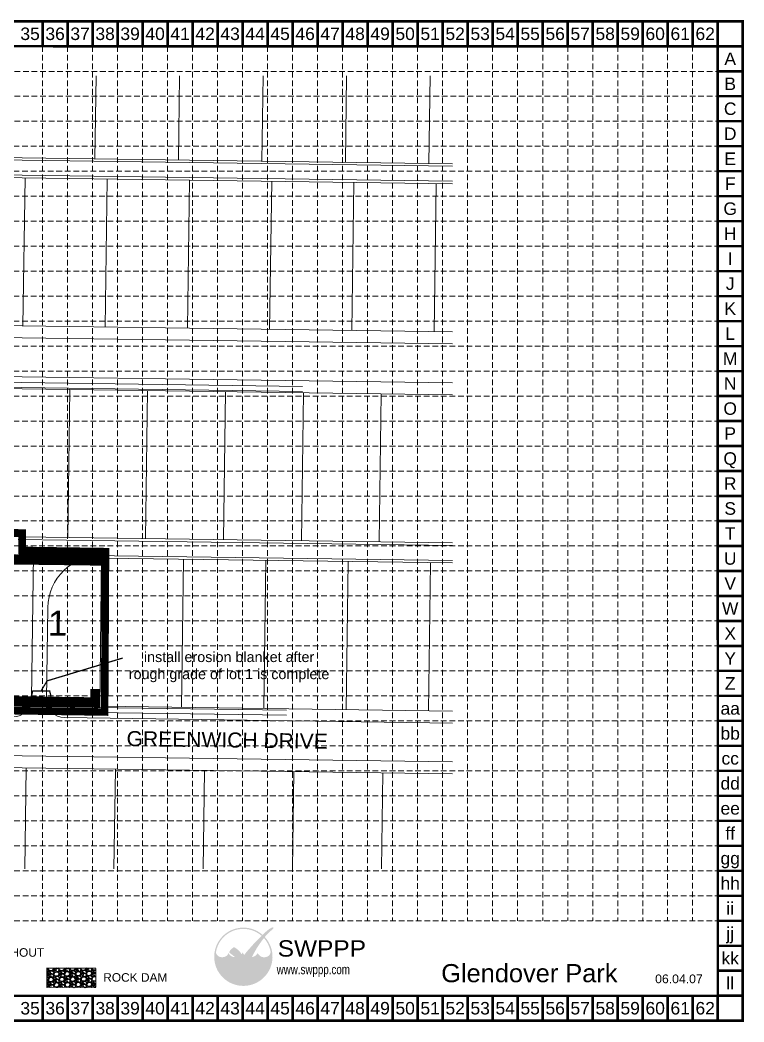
# Model space of a CAD drawing. Header units: feet. Extents: x -2630 to -1354, y -861 to -63.
# Drawn here: x -1930 to -1354, y -861 to -63 of the extents above; entities that cross this region are included whole.
import ezdxf
from ezdxf.enums import TextEntityAlignment as Align

# ---------------------------------------------------------------- set-up
doc = ezdxf.new("R2010")
doc.units = ezdxf.units.FT
doc.header["$MEASUREMENT"] = 0
for name, pattern in [('DGN Style 3', [21.818451, 15.584608, -6.233843]), ('DGN Style 6', [29.641924, 0.015585, -6.233843, 10.909226, -6.233843, 0.015585, -6.233843]), ('HIDDEN', [0.000272143, 0.000181429, -9.07143e-05])]:
    doc.linetypes.add(name, pattern=pattern)
for name, color, linetype, lineweight in [('0693al - Easement Text', 7, 'Continuous', 0), ('0693al - Existing Lot Lines', 6, 'DGN Style 6', 0), ('0693al - Existing Pavement', 132, 'Continuous', 0), ('0693al - Lot Line', 7, 'Continuous', 0), ('0693al - Street Name', 3, 'Continuous', 30)]:
    doc.layers.add(name, color=color, linetype=linetype, lineweight=lineweight)
for name, color, linetype in [('BASE', 7, 'Continuous'), ('EROSION BLANKET', 84, 'Continuous'), ('GRID', 254, 'HIDDEN'), ('LEGEND', 7, 'Continuous'), ('LIMITS OF DISTURBANCE', 1, 'DGN Style 3'), ('LOGO', 7, 'Continuous'), ('SILT FENCE', 200, 'Continuous')]:
    doc.layers.add(name, color=color, linetype=linetype)
doc.styles.add("L200'", font='ARIAL.TTF', dxfattribs={"height": 0.001969})
doc.styles.add('LOGO1', font='ROCKEB.TTF', dxfattribs={"height": 25})
doc.styles.get("Standard").update_dxf_attribs({"font": 'ARIAL.TTF'})

# ---------------------------------------------------------------- blocks, each defined once
blk = doc.blocks.new('new logo')
at = {"layer": 'LOGO'}
h = blk.add_hatch(color=170, dxfattribs=at)
h.paths.add_polyline_path([(67.4, 44.1), (66.8, 44.7), (66.3, 45.2), (66, 45.8), (65.5, 46.4), (65.1, 47.2), (64.7, 47.9), (64.4, 48.5), (64.2, 49), (63.9, 49.6), (63.7, 50.1), (63.3, 51), (62.9, 52), (62.6, 52.8), (62.4, 53.3), (62.2, 53.7), (62.1, 54.2), (61.9, 54.7), (61.7, 55.2), (61.5, 55.7), (61.3, 56.3), (61, 56.8), (60.8, 57.4), (60.5, 57.9), (60.2, 58.5), (60, 59.1), (59.7, 59.6), (59.3, 60.2), (59, 60.8), (58.7, 61.3), (58.3, 61.9), (58, 62.4), (57.6, 62.9), (57.3, 63.4), (56.9, 63.9), (56.6, 64.3), (56.3, 64.7), (55.9, 65.1), (55.6, 65.5), (55.2, 65.9), (54.9, 66.2), (54, 66.2), (52.9, 66.3), (52, 66.5), (51.5, 66.6), (50.9, 66.8), (50.3, 67), (49.4, 67.4), (48.3, 67.9), (47.3, 68.6), (46.5, 69.3), (45.7, 70), (45, 70.8), (44.4, 71.5), (44, 72.2), (43.6, 72.7), (43.4, 72.9), (43.2, 73.2), (43.1, 73.4), (43, 73.5), (42.8, 73.7), (42.7, 73.7), (42.7, 73.8), (42.6, 73.8), (42.5, 73.7), (42.5, 73.6), (42.4, 73.5), (42.4, 73.4), (42.3, 73.2), (42.2, 72.8), (42, 72.1), (41.7, 71.5), (41.4, 70.9), (41, 70.3), (40.5, 69.8), (40, 69.2), (39.4, 68.7), (38.8, 68.2), (38.1, 67.7), (37.3, 67.3), (36.5, 66.9), (35.7, 66.6), (34.9, 66.3), (34, 66.1), (33, 66), (31.9, 65.9), (30.8, 65.9), (29.6, 65.9), (28.6, 66), (27.6, 66.1), (26.7, 66.4), (25.8, 66.7), (25, 67.1), (24.1, 67.6), (23.2, 68.2), (22.4, 68.9), (21.8, 69.5), (21.4, 69.9), (21, 70.4), (20.6, 70.9), (20.2, 71.5), (19.9, 72.1), (19.5, 72.9), (19.2, 73.8), (18.9, 74.8, -0.595729), (106.3, 106.8), (107, 107.5), (107.5, 108), (108.1, 108.6, 37.93689), (112.3, 104.5), (112.1, 104.2), (111.6, 103.7), (111.1, 103.1), (110.6, 102.5, -0.146449), (123.6, 75), (123.3, 74.5), (123.1, 74), (122.9, 73.5), (122.8, 73.1), (122.5, 72.4), (122.2, 71.7), (121.9, 71.1), (121.5, 70.5), (121.1, 70), (120.7, 69.5), (120.2, 69), (119.6, 68.6), (119, 68.1), (118.4, 67.7), (117.8, 67.4), (117.1, 67), (116.5, 66.7), (115.8, 66.5), (115, 66.3), (114.3, 66.1), (113.5, 66), (112.7, 65.9), (111.9, 65.8), (111.1, 65.8), (110.3, 65.8), (109.4, 65.9), (108.6, 66), (107.7, 66.2), (106.8, 66.4), (105.9, 66.7), (105.1, 67.1), (104.3, 67.5), (103.5, 68), (102.8, 68.6), (102.1, 69.3), (101.4, 70), (100.8, 70.7), (100.2, 71.4), (99.8, 72), (99.5, 72.5), (99.4, 72.8), (99.3, 73), (99.1, 73.2), (99, 73.4), (98.9, 73.5), (98.8, 73.6), (98.7, 73.6), (98.6, 73.6), (98.5, 73.5), (98.4, 73.4), (98.4, 73.3), (98.3, 73.2), (98.2, 73), (98.1, 72.8), (97.8, 72.4), (97.4, 71.8), (96.9, 71.1), (96.4, 70.5), (95.9, 70.1), (95.4, 69.6), (94.8, 69.1), (94.2, 68.6), (93.5, 68.2), (92.8, 67.7), (91.9, 67.3), (91, 66.9), (90.1, 66.6), (89.4, 66.4), (88.6, 66.2), (87.8, 66.1), (87.6, 65.6), (87.4, 65.1), (87.1, 64.4), (86.9, 63.8), (86.6, 63), (86.3, 62.2), (85.9, 61.3), (85.6, 60.4), (85.3, 59.5), (84.9, 58.6), (84.6, 57.7), (84.2, 56.7), (83.9, 55.8), (83.5, 54.9), (83.2, 54), (82.9, 53.2), (82.6, 52.4), (82.3, 51.6), (82.1, 51), (81.9, 50.3), (81.6, 49.8), (81.3, 48.9), (80.9, 48.1), (80.5, 47.3), (80.1, 46.6), (79.6, 45.9), (79.1, 45.4), (78.6, 44.8), (78.1, 44.3), (77.6, 43.9), (77, 43.5), (76.5, 43.1), (75.9, 42.8), (75.3, 42.6), (74.6, 42.3), (73.7, 42.1), (73, 41.9), (72.2, 41.9), (71.6, 42), (70.9, 42.2), (70.1, 42.5), (69.4, 42.8), (68.7, 43.1), (68, 43.5)])
h.paths.add_polyline_path([(71.8, 72), (70.7, 73.9), (70.1, 75.2), (69.7, 74.3), (68.7, 72.6), (67.9, 71.7), (67.9, 71.5), (68.1, 71.2), (68.3, 71), (68.4, 70.8), (68.5, 70.6), (68.7, 70.4), (68.8, 70.2), (68.9, 70.1), (69, 70), (69.1, 69.8), (69.3, 69.7), (69.4, 69.7), (69.5, 69.6), (69.6, 69.5), (69.7, 69.5), (69.8, 69.4), (69.9, 69.4), (70.1, 69.3), (70.2, 69.3), (70.3, 69.2), (70.4, 69.2), (70.5, 69.2), (70.6, 69.2), (70.8, 69.2), (70.9, 69.2), (71, 69.2), (71.1, 69.2), (71.2, 69.2), (71.3, 69.2), (71.4, 69.2), (71.5, 69.2), (71.6, 69.2), (71.7, 69.3), (71.8, 69.3), (71.9, 69.3), (72, 69.4), (72.1, 69.5), (72.2, 69.5), (72.3, 69.6), (72.5, 69.6), (72.6, 69.7), (72.7, 69.8), (72.8, 69.9), (72.9, 70), (73, 70.1), (73.1, 70.2), (73.2, 70.3), (73.3, 70.4), (72.5, 71.1)], flags=17)
blk.add_hatch(color=240, dxfattribs=at).paths.add_polyline_path([(117.7, 117.3), (118.9, 118.2), (119.8, 118.9), (120.6, 119.5), (121.3, 119.9), (121.9, 120.3), (122.4, 120.6), (122.8, 120.9), (123.1, 121.1), (123.4, 121.3), (123.7, 121.4), (124, 121.6), (124.2, 121.7), (124.4, 121.8), (124.6, 121.9), (124.8, 121.9), (125, 122), (125.2, 122.1), (125.4, 122.2), (125.6, 122.2), (125.8, 122.3), (125.9, 122.4), (126.1, 122.4), (126.3, 122.5), (126.4, 122.5), (126.6, 122.6), (126.7, 122.6), (126.8, 122.7), (126.9, 122.7), (127.1, 122.7), (127.2, 122.8), (127.3, 122.8), (127.4, 122.8), (127.5, 122.8), (127.6, 122.8), (127.7, 122.8), (127.8, 122.8), (127.9, 122.8), (128, 122.8), (128.1, 122.8), (128.1, 122.8), (128.2, 122.8), (128.3, 122.8), (128.4, 122.8), (128.4, 122.7), (128.5, 122.7), (128.5, 122.7), (128.6, 122.7), (128.6, 122.6), (128.7, 122.6), (128.7, 122.6), (128.7, 122.5), (128.7, 122.5), (128.8, 122.4), (128.8, 122.4), (128.8, 122.3), (128.8, 122.3), (128.8, 122.2), (128.8, 122.1), (128.8, 122.1), (128.8, 122), (128.8, 121.9), (128.8, 121.8), (128.8, 121.8), (128.8, 121.7), (128.8, 121.6), (128.7, 121.5), (128.7, 121.4), (128.7, 121.3), (128.6, 121.3), (128.6, 121.2), (128.5, 121.1), (128.4, 121), (128.4, 120.8), (128.3, 120.7), (128.2, 120.6), (128.1, 120.4), (128, 120.3), (127.8, 120.1), (127.7, 120), (127.6, 119.8), (127.4, 119.6), (127.3, 119.4), (127.1, 119.2), (126.8, 119), (126.6, 118.8), (126.3, 118.5), (125.9, 118.2), (125.5, 117.9), (125.1, 117.5), (124.6, 117), (124, 116.6), (123.5, 116.1), (122.9, 115.6), (122.3, 115.1), (121.7, 114.5), (121.1, 114), (120.6, 113.5), (120, 113), (119.5, 112.5), (119, 112), (118.5, 111.5), (118, 111), (117.5, 110.5), (117, 109.9), (116.5, 109.4), (116, 108.8), (115.5, 108.3), (115, 107.7), (114.5, 107.1), (114, 106.6), (113.5, 106), (113, 105.4), (112.5, 104.8), (112.1, 104.2), (111.6, 103.7), (111.1, 103.1), (110.6, 102.4), (110.1, 101.8), (109.6, 101.1), (109, 100.4), (108.5, 99.7), (107.9, 98.9), (107.3, 98.1), (106.7, 97.3), (106, 96.4), (105.4, 95.6), (104.8, 94.7), (104.2, 93.9), (103.6, 93.1), (103.1, 92.3), (102.5, 91.5), (102, 90.6), (101.4, 89.8), (100.9, 89), (100.3, 88.2), (99.8, 87.3), (99.2, 86.5), (98.6, 85.6), (98.1, 84.7), (97.5, 83.8), (96.9, 82.9), (96.4, 82), (95.9, 81.1), (95.4, 80.3), (94.9, 79.5), (94.5, 78.7), (94, 78), (93.6, 77.2), (93.2, 76.5), (92.8, 75.8), (92.4, 75), (92, 74.3), (91.6, 73.5), (91.2, 72.8), (90.8, 72), (90.4, 71.3), (90, 70.6), (89.6, 69.9), (89.3, 69.3), (89, 68.7), (88.8, 68.2), (88.5, 67.7), (88.3, 67.3), (88.1, 66.9), (88, 66.5), (87.8, 66.1), (87.6, 65.6), (87.4, 65.1), (87.1, 64.4), (86.9, 63.8), (86.6, 63), (86.3, 62.2), (85.9, 61.3), (85.6, 60.4), (85.3, 59.5), (84.9, 58.6), (84.6, 57.7), (84.2, 56.7), (83.9, 55.8), (83.5, 54.9), (83.2, 54), (82.9, 53.2), (82.6, 52.4), (82.3, 51.6), (82.1, 51), (81.9, 50.3), (81.6, 49.8), (81.4, 49.2), (81.2, 48.7), (81, 48.3), (80.8, 47.9), (80.6, 47.5), (80.4, 47.1), (80.2, 46.7), (80, 46.4), (79.7, 46.1), (79.5, 45.8), (79.2, 45.5), (79, 45.2), (78.7, 44.9), (78.5, 44.7), (78.2, 44.4), (78, 44.2), (77.7, 44), (77.4, 43.8), (77.2, 43.6), (76.9, 43.4), (76.6, 43.2), (76.3, 43), (76, 42.9), (75.7, 42.7), (75.5, 42.6), (75.2, 42.5), (74.9, 42.4), (74.6, 42.3), (74.3, 42.2), (74, 42.1), (73.8, 42.1), (73.5, 42), (73.2, 42), (73, 41.9), (72.7, 41.9), (72.5, 41.9), (72.2, 41.9), (72, 42), (71.8, 42), (71.5, 42.1), (71.3, 42.1), (71.1, 42.2), (70.8, 42.2), (70.6, 42.3), (70.4, 42.4), (70.1, 42.5), (69.9, 42.6), (69.6, 42.7), (69.4, 42.8), (69.2, 42.9), (68.9, 43), (68.7, 43.1), (68.5, 43.2), (68.2, 43.4), (68, 43.6), (67.8, 43.7), (67.6, 43.9), (67.4, 44.1), (67.2, 44.3), (67, 44.5), (66.8, 44.7), (66.6, 44.9), (66.5, 45.1), (66.3, 45.4), (66.1, 45.6), (65.9, 45.9), (65.7, 46.2), (65.4, 46.6), (65.2, 47), (65, 47.4), (64.7, 47.9), (64.4, 48.5), (64.2, 49), (63.9, 49.6), (63.7, 50.1), (63.4, 50.7), (63.2, 51.3), (63, 51.8), (62.8, 52.3), (62.6, 52.8), (62.4, 53.3), (62.2, 53.7), (62.1, 54.2), (61.9, 54.7), (61.7, 55.2), (61.5, 55.7), (61.3, 56.3), (61, 56.8), (60.8, 57.4), (60.5, 57.9), (60.2, 58.5), (60, 59.1), (59.7, 59.6), (59.3, 60.2), (59, 60.8), (58.7, 61.3), (58.3, 61.9), (58, 62.4), (57.6, 62.9), (57.3, 63.4), (56.9, 63.9), (56.6, 64.3), (56.3, 64.7), (55.9, 65.1), (55.6, 65.5), (55.2, 65.9), (54.9, 66.3), (54.5, 66.6), (54.1, 67), (53.7, 67.4), (53.3, 67.8), (52.8, 68.1), (52.4, 68.5), (51.9, 68.9), (51.4, 69.3), (50.9, 69.7), (50.5, 70), (50, 70.4), (49.5, 70.8), (49.1, 71.1), (48.7, 71.5), (48.2, 71.8), (47.8, 72.1), (47.5, 72.4), (47.1, 72.7), (46.8, 72.9), (46.6, 73.1), (46.3, 73.3), (46.1, 73.5), (45.9, 73.6), (45.7, 73.8), (45.6, 73.9), (45.5, 74), (45.3, 74.2), (45.2, 74.3), (45.1, 74.4), (45, 74.6), (45, 74.7), (44.9, 74.8), (44.8, 75), (44.8, 75.1), (44.8, 75.2), (44.7, 75.4), (44.7, 75.5), (44.7, 75.7), (44.7, 75.8), (44.7, 76), (44.7, 76.1), (44.7, 76.3), (44.8, 76.4), (44.8, 76.6), (44.9, 76.7), (44.9, 76.9), (45, 77.1), (45.1, 77.2), (45.2, 77.4), (45.3, 77.6), (45.4, 77.8), (45.6, 78), (45.7, 78.2), (45.9, 78.5), (46.1, 78.7), (46.3, 79), (46.6, 79.3), (46.8, 79.5), (47.1, 79.8), (47.3, 80.1), (47.6, 80.4), (47.9, 80.7), (48.2, 81), (48.5, 81.3), (48.8, 81.6), (49.2, 81.9), (49.5, 82.2), (49.8, 82.5), (50.1, 82.7), (50.4, 83), (50.7, 83.2), (51, 83.4), (51.2, 83.6), (51.5, 83.8), (51.7, 83.9), (51.9, 84.1), (52.1, 84.2), (52.2, 84.3), (52.4, 84.4), (52.5, 84.5), (52.7, 84.5), (52.8, 84.6), (53, 84.6), (53.1, 84.6), (53.2, 84.7), (53.3, 84.7), (53.5, 84.7), (53.6, 84.7), (53.7, 84.7), (53.8, 84.7), (54, 84.7), (54.1, 84.6), (54.2, 84.6), (54.3, 84.5), (54.5, 84.5), (54.6, 84.4), (54.7, 84.4), (54.9, 84.3), (55, 84.2), (55.2, 84.1), (55.3, 84.1), (55.5, 84), (55.7, 83.9), (55.9, 83.7), (56.1, 83.6), (56.4, 83.4), (56.7, 83.2), (57, 83), (57.3, 82.8), (57.7, 82.5), (58, 82.3), (58.4, 82), (58.8, 81.7), (59.2, 81.4), (59.6, 81.1), (60, 80.8), (60.4, 80.5), (60.8, 80.2), (61.2, 79.9), (61.5, 79.6), (61.9, 79.3), (62.3, 78.9), (62.6, 78.6), (63, 78.3), (63.3, 77.9), (63.7, 77.5), (64, 77.2), (64.3, 76.8), (64.6, 76.4), (64.9, 76), (65.2, 75.6), (65.5, 75.2), (65.8, 74.8), (66.1, 74.4), (66.4, 74), (66.7, 73.6), (66.9, 73.2), (67.2, 72.8), (67.4, 72.5), (67.6, 72.1), (67.8, 71.8), (67.9, 71.5), (68.1, 71.2), (68.3, 71), (68.4, 70.8), (68.5, 70.6), (68.7, 70.4), (68.8, 70.2), (68.9, 70.1), (69, 70), (69.1, 69.8), (69.3, 69.7), (69.4, 69.7), (69.5, 69.6), (69.6, 69.5), (69.7, 69.5), (69.8, 69.4), (69.9, 69.4), (70.1, 69.3), (70.2, 69.3), (70.3, 69.2), (70.4, 69.2), (70.5, 69.2), (70.6, 69.2), (70.8, 69.2), (70.9, 69.2), (71, 69.2), (71.1, 69.2), (71.2, 69.2), (71.3, 69.2), (71.4, 69.2), (71.5, 69.2), (71.6, 69.2), (71.7, 69.3), (71.8, 69.3), (71.9, 69.3), (72, 69.4), (72.1, 69.5), (72.2, 69.5), (72.3, 69.6), (72.5, 69.6), (72.6, 69.7), (72.7, 69.8), (72.8, 69.9), (72.9, 70), (73, 70.1), (73.1, 70.2), (73.2, 70.3), (73.3, 70.5), (73.5, 70.6), (73.6, 70.8), (73.7, 70.9), (73.9, 71.1), (74, 71.3), (74.2, 71.5), (74.3, 71.8), (74.5, 72), (74.7, 72.3), (74.9, 72.6), (75.1, 72.8), (75.3, 73.1), (75.6, 73.5), (75.8, 73.8), (76.1, 74.1), (76.4, 74.5), (76.7, 74.9), (77, 75.3), (77.3, 75.7), (77.7, 76.1), (78, 76.5), (78.4, 77), (78.8, 77.4), (79.2, 77.9), (79.6, 78.4), (80, 78.9), (80.5, 79.5), (81, 80), (81.5, 80.6), (82, 81.1), (82.5, 81.7), (83, 82.3), (83.6, 82.9), (84.1, 83.5), (84.7, 84.1), (85.2, 84.7), (85.7, 85.3), (86.2, 85.8), (86.7, 86.4), (87.2, 86.9), (87.7, 87.4), (88.1, 87.9), (88.6, 88.5), (89.1, 89), (89.5, 89.5), (90, 90.1), (90.5, 90.6), (91, 91.2), (91.5, 91.7), (92.1, 92.3), (92.6, 92.9), (93.2, 93.5), (93.8, 94.1), (94.4, 94.8), (95, 95.4), (95.6, 96), (96.3, 96.7), (96.9, 97.3), (97.6, 98), (98.2, 98.6), (98.8, 99.2), (99.4, 99.8), (100, 100.3), (100.5, 100.9), (101.1, 101.4), (101.6, 102), (102.1, 102.5), (102.7, 103.1), (103.2, 103.6), (103.7, 104.1), (104.2, 104.7), (104.8, 105.2), (105.3, 105.8), (105.9, 106.3), (106.4, 106.9), (107, 107.5), (107.5, 108), (108.1, 108.6), (108.7, 109.2), (109.3, 109.8), (109.9, 110.3), (110.4, 110.9), (111, 111.5), (111.6, 112), (112.2, 112.6), (112.8, 113.1), (113.4, 113.6), (114, 114.2), (114.6, 114.7), (115.3, 115.3), (116, 115.9), (116.8, 116.6)])
at = {"layer": 'LOGO', "style": 'LOGO1'}
for s, height, width, p in [('SWPPP', 31.32, 1.115, (137, 67)), ('www.swppp.com', 18.112, 0.77, (135, 33.4))]:
    blk.add_text(s, height=height, dxfattribs=dict(at, width=width)).set_placement(p)

msp = doc.modelspace()

# ---------------------------------------------------------------- hatches: boundary and pattern name
at = {"layer": 'LEGEND'}
h = msp.add_hatch(dxfattribs=at)
h.set_pattern_fill('GRAVEL', color=1, scale=6.131561, angle=-43.93426, style=0)
h.set_pattern_definition([(184.078545, (-10479.2534, -4542.78845), (-73.612969203, -5.705846936), [0.8249157, -81.6668023]), (141.0354448, (-10480.07622, -4542.84713), (57.240969977, -46.635798813), [1.4155813, -140.1425014]), (88.576145, (-10481.1769, -4541.95695), (-2.64151301, -91.113927972), [0.9981446, -98.8164354]), (223.339445, (-10483.96252, -4541.40168), (89.5010715845, 84.056951782), [1.289087, -127.6196033]), (248.899445, (-10484.90007, -4542.2864), (28.97345497, 74.258134096), [1.264052, -125.1413182]), (313.339445, (-10485.35514, -4543.4657), (-84.056951782, 89.5010715845), [1.289087, -127.6196033]), (353.7599448, (-10484.47042, -4544.40325), (-99.9450417655, 11.1500614844), [1.704752, -168.7702943]), (28.3210448, (-10482.77577, -4544.58855), (124.503035118, 67.362333874), [1.6094612, -159.336716]), (77.495345, (-10481.35895, -4543.825), (19.981051384, 91.436510522), [1.293453, -128.0519703]), (131.302145, (-10481.0789, -4542.56223), (44.31692928, -51.212567213), [1.476676, -72.3570998]), (178.4631448, (-10482.05354, -4541.4529), (-99.783764799, 2.480217237), [1.9096625, -189.0567238]), (94.879845, (-10479.63366, -4545.65756), (-5.383289684, 56.273298242), [0.651791, -64.527593]), (127.534945, (-10479.6891, -4545.00813), (48.893692474, -64.136741443), [1.2400285, -122.7631187]), (181.065745, (-10480.4446, -4544.025), (-4.2542777, -4.4155619), [0.8671315, -7.804202]), (159.264345, (-10480.2432, -4543.19714), (30.58635967, -12.440253866), [0.4669674, -46.2296103]), (247.867145, (-10480.6799, -4543.0318), (8.34727017, 17.50095868), [0.6603875, -32.359081]), (347.029545, (-10480.9287, -4543.6435), (21.75523606, -3.93168874), [1.072588, -34.6802508]), (117.630845, (-10479.8835, -4543.8843), (4.57685333, -12.92410804), [0.7755873, -18.6141136]), (332.455245, (-10483.2409, -4540.56433), (56.91841276, -29.296123766), [1.0865126, -107.5650266]), (26.411945, (-10482.27755, -4541.0668), (-64.459270162, -31.554089615), [0.911524, -90.240687]), (249.264345, (-10479.0326, -4543.0012), (12.440253866, 30.58635967), [0.9339287, -45.762649]), (299.676245, (-10479.36328, -4543.8746), (-31.392816563, 55.789422358), [1.0865126, -107.5650266]), (295.509745, (-10485.87856, -4543.302), (-13.56927491, 30.102493015), [1.047761, -51.3403217]), (250.840845, (-10485.42732, -4544.2476), (24.71928665, 69.842529184), [0.8779047, -86.91269]), (22.867145, (-10483.2427, -4547.4593), (30.10250755, 13.56924291), [0.9339287, -45.762649]), (333.419745, (-10482.3822, -4547.09635), (-74.41937745, 37.643383705), [1.0278397, -101.7558568]), (25.509745, (-10485.40636, -4545.3747), (-30.102493015, -13.56927491), [0.5238806, -51.8642023]), (57.375645, (-10483.5077, -4547.204), (12.60155864, 21.9165116), [0.3126483, -30.9522984]), (122.029545, (-10483.3391, -4546.9407), (8.9924158, -17.17838335), [1.264052, -24.0170184]), (142.074745, (-10484.0095, -4545.86906), (48.409877322, -38.127205168), [1.1714348, -115.971875]), (259.755845, (-10481.3116, -4544.041), (4.09298447, 13.0854011), [0.884306, -21.2233504]), (309.2229448, (-10481.46884, -4544.91115), (66.555938853, -81.153851912), [1.5438903, -152.8448764]), (17.011145, (-10480.4926, -4546.1072), (-47.442178334, -13.891819567), [0.631281, -62.4970037]), (46.065745, (-10479.889, -4545.9225), (-0.161284, 8.669837), [0.3678937, -5.7636675]), (76.322145, (-10483.9702, -4545.6515), (-12.11772564, -47.926018043), [0.851821, -84.3305487]), (4.078545, (-10483.76877, -4544.82384), (73.612969203, 5.705846936), [1.6498314, -80.8418866]), (316.065745, (-10482.123, -4544.7065), (8.669837, 0.161284), [1.594206, -4.5373552]), (281.370545, (-10480.97506, -4545.8126), (-14.37560838, 73.45170077), [0.9694857, -95.9790065]), (210.120345, (-10480.7839, -4546.7631), (-21.43266603, -13.40796664), [0.8927676, -43.745672]), (163.7117448, (-10481.55615, -4547.21107), (-126.4384274224, 36.6755941976), [1.4535785, -143.9045146]), (131.4918448, (-10482.95138, -4546.8034), (-53.148034652, 59.7211327366), [1.5377894, -152.240985])])
edge = h.paths.add_edge_path()
edge.add_line((-1869.79, -833.81), (-1869.79, -818.43))
edge.add_arc((-1872.01, -912.14), 93.73, 88.64671, 91.00805)
edge.add_line((-1873.66, -818.42), (-1908.78, -818.42))
edge.add_line((-1908.78, -818.42), (-1908.78, -833.76))
edge.add_line((-1908.78, -833.76), (-1873.66, -833.75))
edge.add_arc((-1873.67, -961.28), 127.53, 88.25485, 89.99613, ccw=False)

# ---------------------------------------------------------------- linework, layer by layer
at = {"layer": '0693al - Existing Lot Lines', "color": 253, "linetype": 'Continuous'}
for p, q in [((-1870.48, -173.64), (-1869.56, -107.59)), ((-1804.03, -174.56), (-1803.1, -107.59)), ((-1737.59, -175.49), (-1736.64, -107.59)), ((-1671.15, -176.41), (-1670.19, -107.59)), ((-1604.7, -177.34), (-1603.73, -107.59)), ((-2188.7, -169.2), (-1585.75, -177.6)), ((-2147.92, -185.77), (-1585.75, -193.61)), ((-1927.79, -306.85), (-1926.14, -188.86)), ((-1862.34, -307.76), (-1860.7, -189.77)), ((-1796.9, -308.67), (-1795.26, -190.69)), ((-1731.46, -309.59), (-1729.81, -191.6)), ((-1666.01, -310.5), (-1664.37, -192.51)), ((-1600.57, -311.41), (-1598.93, -193.42)), ((-2189.56, -303.2), (-1585.75, -311.62)), ((-1950.53, -356.54), (-1585.75, -361.62)), ((-1892.18, -475.36), (-1890.54, -357.37)), ((-1830.19, -476.23), (-1828.55, -358.24)), ((-1768.2, -477.09), (-1766.55, -359.1)), ((-1706.2, -477.95), (-1704.56, -359.97)), ((-1644.21, -478.82), (-1642.56, -360.83)), ((-1954.18, -474.5), (-1585.75, -479.63)), ((-1863.41, -491.76), (-1585.75, -495.64)), ((-1801.56, -610.64), (-1799.92, -492.65)), ((-1736.07, -611.55), (-1734.42, -493.56)), ((-1670.57, -612.46), (-1668.93, -494.48)), ((-1605.08, -613.38), (-1603.43, -495.39)), ((-1865.05, -609.75), (-1585.75, -613.65)), ((-2261.15, -654.24), (-1585.75, -663.65)), ((-1926.36, -739.18), (-1925.25, -658.92)), ((-1855.36, -739.18), (-1854.25, -659.91)), ((-1784.35, -739.18), (-1783.26, -660.9)), ((-1713.34, -739.18), (-1712.27, -661.89)), ((-1642.34, -739.18), (-1641.27, -662.88))]:
    msp.add_line(p, q, dxfattribs=at)
at = {"layer": '0693al - Existing Pavement', "color": 7}
for p, q in [((-2187.89, -171.21), (-1585.75, -179.6)), ((-2147.89, -183.77), (-1585.75, -191.61)), ((-2177.2, -312.87), (-1585.75, -321.12)), ((-2264.17, -342.66), (-1585.75, -352.12)), ((-2259.83, -347.23), (-1705.33, -354.95)), ((-2257.81, -351.25), (-1705.38, -358.95)), ((-1931.61, -476.81), (-1585.75, -481.63)), ((-1931.77, -488.81), (-1585.75, -493.64)), ((-1920.98, -603.97), (-1919.38, -488.98)), ((-1908.98, -604.14), (-1907.96, -531.15)), ((-2261.3, -605.23), (-1718.07, -612.8)), ((-2263.01, -609.21), (-1718.12, -616.8)), ((-1894.68, -618.84), (-1585.75, -623.15)), ((-2131.69, -646.54), (-1585.75, -654.15))]:
    msp.add_line(p, q, dxfattribs=at)
at = {"layer": '0693al - Existing Pavement', "color": 7, "extrusion": (0, 0, -1)}
for centre, radius, start, end in [((1865.97, -531.73), 42, 0.79861, 90.79861), ((1935.48, -603.77), 14.5, 180.79861, 270.79861), ((1894.48, -604.34), 14.5, 270.79861, 0.79861)]:
    msp.add_arc(centre, radius, start, end, dxfattribs=at)
at = {"layer": '0693al - Lot Line'}
msp.add_line((-1866.68, -610.77), (-1865.27, -489.96), dxfattribs=at)
at = {"layer": 'BASE', "color": 9}
msp.add_line((-1374.78, -84.02), (-1374.78, -840.37), dxfattribs=at)
at = {"layer": 'BASE', "const_width": 1.99}
for points in [[(-2628.72, -860.27), (-1354.87, -860.27), (-1354.87, -64.12), (-2628.72, -64.12)], [(-2608.86, -840.37), (-1374.72, -840.41), (-1374.75, -84.01), (-2608.61, -83.99)]]:
    msp.add_lwpolyline(points, close=True, dxfattribs=at)
for points in [[(-1912.18, -84.02), (-1912.18, -64.12)], [(-1892.28, -84.02), (-1892.28, -64.12)], [(-1872.37, -84.02), (-1872.37, -64.12)], [(-1852.47, -84.02), (-1852.47, -64.12)], [(-1832.57, -84.02), (-1832.57, -64.12)], [(-1812.66, -84.02), (-1812.66, -64.12)], [(-1792.76, -84.02), (-1792.76, -64.12)], [(-1772.86, -84.02), (-1772.86, -64.12)], [(-1752.95, -84.02), (-1752.95, -64.12)], [(-1733.05, -84.02), (-1733.05, -64.12)], [(-1713.14, -84.02), (-1713.14, -64.12)], [(-1693.24, -84.02), (-1693.24, -64.12)], [(-1673.34, -84.02), (-1673.34, -64.12)], [(-1653.43, -84.02), (-1653.43, -64.12)], [(-1633.53, -84.02), (-1633.53, -64.12)], [(-1613.62, -84.02), (-1613.62, -64.12)], [(-1593.72, -84.02), (-1593.72, -64.12)], [(-1573.82, -84.02), (-1573.82, -64.12)], [(-1553.91, -84.02), (-1553.91, -64.12)], [(-1534.01, -84.02), (-1534.01, -64.12)], [(-1514.1, -84.02), (-1514.1, -64.12)], [(-1494.2, -84.02), (-1494.2, -64.12)], [(-1474.3, -84.02), (-1474.3, -64.12)], [(-1454.39, -84.02), (-1454.39, -64.12)], [(-1434.49, -84.02), (-1434.49, -64.12)], [(-1414.58, -84.02), (-1414.58, -64.12)], [(-1394.68, -84.02), (-1394.68, -64.12)], [(-1374.78, -84.02), (-1374.78, -64.12)], [(-1354.87, -84.02), (-1354.87, -64.12)], [(-1354.87, -84.02), (-1374.78, -84.02)], [(-1354.87, -103.92), (-1374.78, -103.92)], [(-1354.87, -123.83), (-1374.78, -123.83)], [(-1354.87, -143.73), (-1374.78, -143.73)], [(-1354.87, -163.63), (-1374.78, -163.63)], [(-1354.87, -183.54), (-1374.78, -183.54)], [(-1354.87, -203.44), (-1374.78, -203.44)], [(-1354.87, -223.35), (-1374.78, -223.35)], [(-1354.87, -243.25), (-1374.78, -243.25)], [(-1354.87, -263.15), (-1374.78, -263.15)], [(-1354.87, -283.06), (-1374.78, -283.06)], [(-1354.87, -302.96), (-1374.78, -302.96)], [(-1354.87, -322.87), (-1374.78, -322.87)], [(-1354.87, -342.77), (-1374.78, -342.77)], [(-1354.87, -362.67), (-1374.78, -362.67)], [(-1354.87, -382.58), (-1374.78, -382.58)], [(-1354.87, -402.48), (-1374.78, -402.48)], [(-1354.87, -422.39), (-1374.78, -422.39)], [(-1354.87, -442.29), (-1374.78, -442.29)], [(-1354.87, -462.19), (-1374.78, -462.19)], [(-1354.87, -482.1), (-1374.78, -482.1)], [(-1354.87, -502), (-1374.78, -502)], [(-1354.87, -521.91), (-1374.78, -521.91)], [(-1354.87, -541.81), (-1374.78, -541.81)], [(-1354.87, -561.71), (-1374.78, -561.71)], [(-1354.87, -581.62), (-1374.78, -581.62)], [(-1354.87, -601.52), (-1374.78, -601.52)], [(-1354.87, -621.43), (-1374.78, -621.43)], [(-1354.87, -641.33), (-1374.78, -641.33)], [(-1354.87, -661.23), (-1374.78, -661.23)], [(-1354.87, -681.14), (-1374.78, -681.14)], [(-1354.87, -701.04), (-1374.78, -701.04)], [(-1354.87, -720.94), (-1374.78, -720.94)], [(-1354.87, -740.85), (-1374.78, -740.85)], [(-1354.87, -760.75), (-1374.78, -760.75)], [(-1354.87, -780.66), (-1374.78, -780.66)], [(-1354.87, -800.56), (-1374.78, -800.56)], [(-1354.87, -820.46), (-1374.78, -820.46)], [(-1912.18, -860.27), (-1912.18, -840.37)], [(-1892.28, -860.27), (-1892.28, -840.37)], [(-1872.37, -860.27), (-1872.37, -840.37)], [(-1852.47, -860.27), (-1852.47, -840.37)], [(-1832.57, -860.27), (-1832.57, -840.37)], [(-1812.66, -860.27), (-1812.66, -840.37)], [(-1792.76, -860.27), (-1792.76, -840.37)], [(-1772.86, -860.27), (-1772.86, -840.37)], [(-1752.95, -860.27), (-1752.95, -840.37)], [(-1733.05, -860.27), (-1733.05, -840.37)], [(-1713.14, -860.27), (-1713.14, -840.37)], [(-1693.24, -860.27), (-1693.24, -840.37)], [(-1673.34, -860.27), (-1673.34, -840.37)], [(-1653.43, -860.27), (-1653.43, -840.37)], [(-1633.53, -860.27), (-1633.53, -840.37)], [(-1613.62, -860.27), (-1613.62, -840.37)], [(-1593.72, -860.27), (-1593.72, -840.37)], [(-1573.82, -860.27), (-1573.82, -840.37)], [(-1553.91, -860.27), (-1553.91, -840.37)], [(-1534.01, -860.27), (-1534.01, -840.37)], [(-1514.1, -860.27), (-1514.1, -840.37)], [(-1494.2, -860.27), (-1494.2, -840.37)], [(-1474.3, -860.27), (-1474.3, -840.37)], [(-1454.39, -860.27), (-1454.39, -840.37)], [(-1434.49, -860.27), (-1434.49, -840.37)], [(-1414.58, -860.27), (-1414.58, -840.37)], [(-1394.68, -860.27), (-1394.68, -840.37)], [(-1354.87, -840.37), (-1374.78, -840.37)], [(-1374.78, -860.27), (-1374.78, -840.37)]]:
    msp.add_lwpolyline(points, dxfattribs=at)
at = {"layer": 'EROSION BLANKET', "color": 84, "linetype": 'Continuous', "lineweight": 13, "ltscale": 40, "const_width": 8}
msp.add_lwpolyline([(-1905.28, -606.06), (-1921.11, -605.91), (-2192.47, -602.13), (-2192.91, -599.74), (-2191.84, -527.45, -0.397924), (-2154.44, -490), (-1865.34, -493.76)], format="xyb", dxfattribs=at)
at = {"layer": 'EROSION BLANKET', "color": 7, "linetype": 'Continuous', "lineweight": 13, "ltscale": 40, "const_width": 1}
for points in [[(-1913.11, -597.15), (-1908.62, -589.56), (-1848.39, -571.37)], [(-1921.02, -601.9), (-1920.04, -597.59), (-1906.55, -597.59), (-1905.41, -602.07)]]:
    msp.add_lwpolyline(points, dxfattribs=at)
at = {"layer": 'GRID', "color": 252, "linetype": 'HIDDEN', "lineweight": 0, "ltscale": 25000}
for p, q in [((-1912.18, -84.02), (-1912.18, -780.74)), ((-1892.28, -84.02), (-1892.28, -780.74)), ((-1872.37, -84.02), (-1872.37, -780.74)), ((-1852.47, -84.02), (-1852.47, -780.74)), ((-1832.57, -84.02), (-1832.57, -780.74)), ((-1812.66, -84.02), (-1812.66, -780.74)), ((-1792.76, -84.02), (-1792.76, -780.74)), ((-1772.86, -84.02), (-1772.86, -780.74)), ((-1752.95, -84.02), (-1752.95, -780.74)), ((-1733.05, -84.02), (-1733.05, -780.74)), ((-1713.14, -84.02), (-1713.14, -780.74)), ((-1693.24, -84.02), (-1693.24, -780.74)), ((-1673.34, -84.02), (-1673.34, -780.74)), ((-1653.43, -84.02), (-1653.43, -780.74)), ((-1633.53, -84.02), (-1633.53, -780.74)), ((-1613.62, -84.02), (-1613.62, -780.74)), ((-1593.72, -84.02), (-1593.72, -780.74)), ((-1573.82, -84.02), (-1573.82, -780.74)), ((-1553.91, -84.02), (-1553.91, -780.74)), ((-1534.01, -84.02), (-1534.01, -780.74)), ((-1514.1, -84.02), (-1514.1, -780.74)), ((-1494.2, -84.02), (-1494.2, -780.74)), ((-1474.3, -84.02), (-1474.3, -780.74)), ((-1454.39, -84.02), (-1454.39, -780.74)), ((-1434.49, -84.02), (-1434.49, -780.74)), ((-1414.62, -83.69), (-1414.62, -780.74)), ((-1394.72, -83.69), (-1394.72, -780.74)), ((-2608.09, -103.99), (-1374.04, -103.99)), ((-2608.09, -123.89), (-1374.04, -123.89)), ((-2608.09, -143.8), (-1374.04, -143.8)), ((-2608.82, -163.63), (-1374.78, -163.63)), ((-2608.82, -183.54), (-1374.78, -183.54)), ((-2608.82, -203.44), (-1374.78, -203.44)), ((-2608.82, -223.35), (-1374.78, -223.35)), ((-2608.82, -243.25), (-1374.78, -243.25)), ((-2608.82, -263.15), (-1374.78, -263.15)), ((-2608.82, -283.06), (-1374.78, -283.06)), ((-2608.82, -302.96), (-1374.78, -302.96)), ((-2608.82, -322.87), (-1374.78, -322.87)), ((-2608.82, -342.77), (-1374.78, -342.77)), ((-2608.82, -362.67), (-1374.78, -362.67)), ((-2608.82, -382.58), (-1374.78, -382.58)), ((-2608.82, -402.48), (-1374.78, -402.48)), ((-2608.82, -422.39), (-1374.78, -422.39)), ((-2608.82, -442.29), (-1374.78, -442.29)), ((-2608.82, -462.19), (-1374.78, -462.19)), ((-2608.82, -482.1), (-1374.78, -482.1)), ((-2608.82, -502), (-1374.78, -502)), ((-2608.82, -521.91), (-1374.78, -521.91)), ((-2608.82, -541.81), (-1374.78, -541.81)), ((-2608.82, -561.71), (-1374.78, -561.71)), ((-2608.82, -581.62), (-1374.78, -581.62)), ((-2608.82, -601.52), (-1374.78, -601.52)), ((-2608.82, -621.43), (-1374.78, -621.43)), ((-2608.82, -641.33), (-1374.78, -641.33)), ((-2608.82, -661.23), (-1374.78, -661.23)), ((-2608.82, -681.14), (-1374.78, -681.14)), ((-2608.37, -701.13), (-1374.33, -701.13)), ((-2608.37, -721.03), (-1374.33, -721.03)), ((-2608.37, -740.94), (-1374.33, -740.94)), ((-2608.37, -760.84), (-1374.33, -760.84)), ((-2608.37, -780.74), (-1374.33, -780.74))]:
    msp.add_line(p, q, dxfattribs=at)
at = {"layer": 'LEGEND', "color": 1, "const_width": 0.613}
msp.add_lwpolyline([(-1869.79, -833.81), (-1869.79, -818.43, 0.010304), (-1873.66, -818.42), (-1908.78, -818.42), (-1908.78, -833.76), (-1873.66, -833.75, -0.007598)], format="xyb", close=True, dxfattribs=at)
at = {"layer": 'LIMITS OF DISTURBANCE', "linetype": 'DGN Style 3', "lineweight": 13, "ltscale": 2, "const_width": 6}
msp.add_lwpolyline([(-1862.78, -614.37), (-1862.1, -486.59), (-1928.53, -485.65), (-1928.42, -471.75), (-1950.96, -471.37), (-1949.32, -352.84), (-2259.38, -348.05), (-2277.18, -365.32), (-2279.89, -590.73), (-2262.48, -608.59), (-1862.78, -614.37)], close=True, dxfattribs=at)
at = {"layer": 'SILT FENCE', "linetype": 'Continuous', "lineweight": 13, "ltscale": 40, "const_width": 8}
msp.add_lwpolyline([(-1905.27, -606.18), (-1870.29, -606.65), (-1870.23, -596)], dxfattribs=at)

# ---------------------------------------------------------------- block references
at = {"layer": '0693al - Existing Pavement', "color": 4, "linetype": 'Continuous', "lineweight": 13, "ltscale": 40, "xscale": 0.4166666666669698, "yscale": 0.4166666666665151, "zscale": 0.4166666666666666}
msp.add_blockref('new logo', (-1782.09, -837.13), dxfattribs=at)

# ---------------------------------------------------------------- texts
at = {"insert": (-1594.86, -815.16), "char_height": 14.4585, "width": 141.7812, "attachment_point": 1}
msp.add_mtext('Glendover Park', dxfattribs=at)
at = {"layer": '0693al - Easement Text'}
msp.add_text('1', height=20, rotation=359.20139, dxfattribs=at).set_placement((-1900.36, -553.58), align=Align.CENTER)
at = {"layer": '0693al - Street Name', "color": 7}
msp.add_text('GREENWICH DRIVE', height=12, rotation=359.20139, dxfattribs=at).set_placement((-1765.3, -642.59), align=Align.CENTER)
at = {"layer": 'BASE'}
for s, height, p in [('35', 9.952, (-1922.13, -74.07)), ('36', 9.952, (-1902.23, -74.07)), ('37', 9.952, (-1882.33, -74.07)), ('38', 9.952, (-1862.42, -74.07)), ('39', 9.952, (-1842.52, -74.07)), ('40', 9.952, (-1822.62, -74.07)), ('41', 9.952, (-1802.71, -74.07)), ('42', 9.952, (-1782.81, -74.07)), ('43', 9.952, (-1762.9, -74.07)), ('44', 9.952, (-1743, -74.07)), ('45', 9.952, (-1723.1, -74.07)), ('46', 9.952, (-1703.19, -74.07)), ('47', 9.952, (-1683.29, -74.07)), ('48', 9.952, (-1663.38, -74.07)), ('49', 9.952, (-1643.48, -74.07)), ('50', 9.952, (-1623.58, -74.07)), ('51', 9.952, (-1603.67, -74.07)), ('52', 9.952, (-1583.77, -74.07)), ('53', 9.952, (-1563.86, -74.07)), ('54', 9.952, (-1543.96, -74.07)), ('55', 9.952, (-1524.06, -74.07)), ('56', 9.952, (-1504.15, -74.07)), ('57', 9.952, (-1484.25, -74.07)), ('58', 9.952, (-1464.34, -74.07)), ('59', 9.952, (-1444.44, -74.07)), ('60', 9.952, (-1424.54, -74.07)), ('61', 9.952, (-1404.63, -74.07)), ('62', 9.952, (-1384.73, -74.07)), ('A', 9.95, (-1364.82, -93.97)), ('B', 9.95, (-1364.82, -113.88)), ('C', 9.95, (-1364.82, -133.78)), ('D', 9.95, (-1364.82, -153.68)), ('E', 9.95, (-1364.82, -173.59)), ('F', 9.95, (-1364.82, -193.49)), ('G', 9.95, (-1364.82, -213.39)), ('H', 9.95, (-1364.82, -233.3)), ('I', 9.95, (-1364.82, -253.2)), ('J', 9.95, (-1364.82, -273.11)), ('K', 9.95, (-1364.82, -293.01)), ('L', 9.95, (-1364.82, -312.91)), ('M', 9.95, (-1364.82, -332.82)), ('N', 9.95, (-1364.82, -352.72)), ('O', 9.95, (-1364.82, -372.63)), ('P', 9.95, (-1364.82, -392.53)), ('Q', 9.95, (-1364.82, -412.43)), ('R', 9.95, (-1364.82, -432.34)), ('S', 9.95, (-1364.82, -452.24)), ('T', 9.95, (-1364.82, -472.15)), ('U', 9.95, (-1364.82, -492.05)), ('V', 9.95, (-1364.82, -511.95)), ('W', 9.95, (-1364.82, -531.86)), ('X', 9.95, (-1364.82, -551.76)), ('Y', 9.95, (-1364.82, -571.67)), ('Z', 9.95, (-1364.82, -591.57)), ('aa', 9.952, (-1364.82, -611.47)), ('bb', 9.952, (-1364.82, -631.38)), ('cc', 9.952, (-1364.82, -651.28)), ('dd', 9.952, (-1364.82, -671.19)), ('ee', 9.952, (-1364.82, -691.09)), ('ff', 9.952, (-1364.82, -710.99)), ('gg', 9.952, (-1364.82, -730.9)), ('hh', 9.952, (-1364.82, -750.8)), ('ii', 9.952, (-1364.82, -770.7)), ('jj', 9.952, (-1364.82, -790.61)), ('kk', 9.952, (-1364.82, -810.51)), ('ll', 9.952, (-1364.82, -830.42)), ('35', 9.952, (-1922.13, -850.32)), ('36', 9.952, (-1902.23, -850.32)), ('37', 9.952, (-1882.33, -850.32)), ('38', 9.952, (-1862.42, -850.32)), ('39', 9.952, (-1842.52, -850.32)), ('40', 9.952, (-1822.62, -850.32)), ('41', 9.952, (-1802.71, -850.32)), ('42', 9.952, (-1782.81, -850.32)), ('43', 9.952, (-1762.9, -850.32)), ('44', 9.952, (-1743, -850.32)), ('45', 9.952, (-1723.1, -850.32)), ('46', 9.952, (-1703.19, -850.32)), ('47', 9.952, (-1683.29, -850.32)), ('48', 9.952, (-1663.38, -850.32)), ('49', 9.952, (-1643.48, -850.32)), ('50', 9.952, (-1623.58, -850.32)), ('51', 9.952, (-1603.67, -850.32)), ('52', 9.952, (-1583.77, -850.32)), ('53', 9.952, (-1563.86, -850.32)), ('54', 9.952, (-1543.96, -850.32)), ('55', 9.952, (-1524.06, -850.32)), ('56', 9.952, (-1504.15, -850.32)), ('57', 9.952, (-1484.25, -850.32)), ('58', 9.952, (-1464.34, -850.32)), ('59', 9.952, (-1444.44, -850.32)), ('60', 9.952, (-1424.54, -850.32)), ('61', 9.952, (-1404.63, -850.32)), ('62', 9.952, (-1384.73, -850.32))]:
    msp.add_text(s, height=height, dxfattribs=at).set_placement(p, align=Align.MIDDLE_CENTER)
msp.add_text('06.04.07', height=6.966, dxfattribs=at).set_placement((-1405.62, -830.41), align=Align.CENTER)
at = {"layer": 'EROSION BLANKET', "color": 7, "linetype": 'Continuous', "lineweight": 13, "ltscale": 40, "insert": (-1763.72, -566.41), "char_height": 8.16, "width": 166.5725, "attachment_point": 2}
msp.add_mtext('install erosion blanket after rough grade of lot 1 is complete', dxfattribs=at)
at = {"layer": 'LEGEND', "style": "L200'"}
for s, height, p in [('CONCRETE WASHOUT', 6.7871, (-2015.21, -809.31)), ('ROCK DAM', 6.787, (-1863.91, -829.19))]:
    msp.add_text(s, height=height, dxfattribs=at).set_placement(p)

doc.saveas('drawing.dxf')
